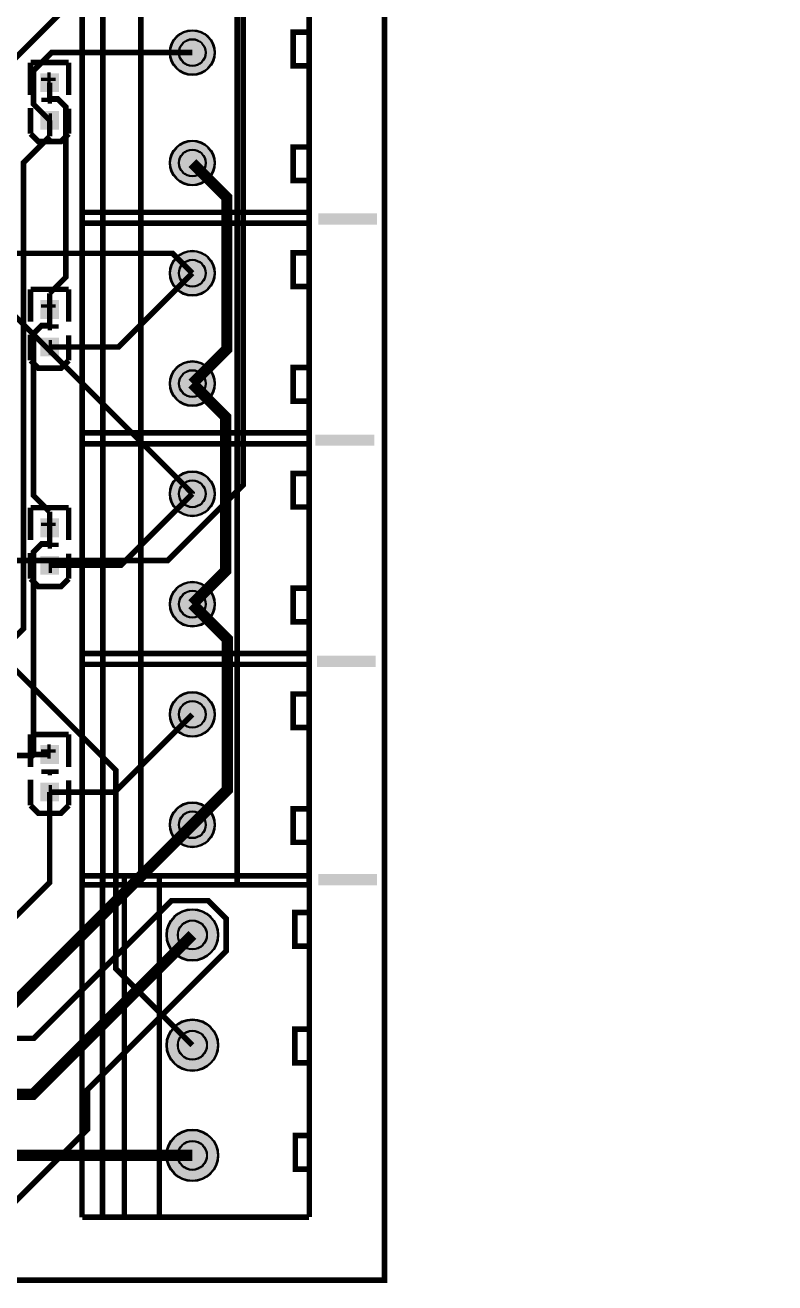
# Model space of a CAD drawing. Extents: x -432 to 3026, y -2850 to 1057.
# Drawn here: x 1686 to 3026, y -2850 to -604 of the extents above; entities that cross this region are included whole.
import ezdxf

# ---------------------------------------------------------------- set-up
doc = ezdxf.new("R2010")
doc.units = 9
for name, color, linetype, true_color in [('BoardOutLine', 7, 'Continuous', 0xff00ff), ('BottomLayer', 7, 'Continuous', 0x0000ff), ('BottomSolderMaskLayer', 7, 'Continuous', 0xaa00ff), ('Document', 7, 'Continuous', 0xffffff), ('Multi-Layer', 7, 'Continuous', 0xc0c0c0), ('TopLayer', 7, 'Continuous', 0xff0000), ('TopPasteMaskLayer', 7, 'Continuous', 0x808080), ('TopSilkLayer', 7, 'Continuous', 0xffcc00), ('TopSolderMaskLayer', 7, 'Continuous', 0x800080)]:
    doc.layers.add(name, color=color, linetype=linetype, true_color=true_color)

msp = doc.modelspace()

# ---------------------------------------------------------------- hatches: boundary and pattern name
at = {"layer": 'BottomSolderMaskLayer'}
for points in [[(1944.63, -652.601999999999, 1), (2025.37, -652.601999999999, 1)], [(1944.63, -849.8020000000033, 1), (2025.37, -849.8020000000033, 1)], [(1944.63, -1046.6619999999966, 1), (2025.37, -1046.6619999999966, 1)], [(1944.63, -1243.862000000001, 1), (2025.37, -1243.862000000001, 1)], [(1944.63, -1440.7119999999995, 1), (2025.37, -1440.7119999999995, 1)], [(1944.63, -1637.9119999999966, 1), (2025.37, -1637.9119999999966, 1)], [(1944.63, -1834.7620000000024, 1), (2025.37, -1834.7620000000024, 1)], [(1944.63, -2031.9619999999995, 1), (2025.37, -2031.9619999999995, 1)], [(1938.7245, -2228.822, 1), (2031.2755, -2228.822, 1)], [(1938.7245, -2425.7220000000016, 1), (2031.2755, -2425.7220000000016, 1)], [(1938.7245, -2622.5220000000045, 1), (2031.2755, -2622.5220000000045, 1)]]:
    msp.add_hatch(color=256, dxfattribs=at).paths.add_polyline_path(points)
at = {"layer": 'Document'}
for points in [[(1726, -714), (1726, -688), (1732, -688), (1732, -714)], [(1740.8329999999987, -703.1670000000013), (1714.8329999999987, -703.1670000000013), (1714.8329999999987, -697.1670000000013), (1740.8329999999987, -697.1670000000013)], [(1728.046000000002, -786.982), (1728.046000000002, -760.982), (1734.046000000002, -760.982), (1734.046000000002, -786.982)], [(1726, -1119), (1726, -1093), (1732, -1093), (1732, -1119)], [(1740.8329999999987, -1108.1670000000013), (1714.8329999999987, -1108.1670000000013), (1714.8329999999987, -1102.1670000000013), (1740.8329999999987, -1102.1670000000013)], [(1728.046000000002, -1191.982), (1728.046000000002, -1165.982), (1734.046000000002, -1165.982), (1734.046000000002, -1191.982)], [(1740.8329999999987, -1498.1670000000013), (1714.8329999999987, -1498.1670000000013), (1714.8329999999987, -1492.1670000000013), (1740.8329999999987, -1492.1670000000013)], [(1726, -1509), (1726, -1483), (1732, -1483), (1732, -1509)], [(1728.046000000002, -1581.9819999999963), (1728.046000000002, -1555.982), (1734.046000000002, -1555.982), (1734.046000000002, -1581.9819999999963)], [(1740.8329999999987, -1903.1670000000013), (1714.8329999999987, -1903.1670000000013), (1714.8329999999987, -1897.1670000000013), (1740.8329999999987, -1897.1670000000013)], [(1726, -1914), (1726, -1888), (1732, -1888), (1732, -1914)], [(1728.046000000002, -1986.9819999999963), (1728.046000000002, -1960.9820000000036), (1734.046000000002, -1960.9820000000036), (1734.046000000002, -1986.9819999999963)]]:
    msp.add_hatch(color=256, dxfattribs=at).paths.add_polyline_path(points)
at = {"layer": 'Multi-Layer'}
for points in [[(1945.63, -652.601999999999, 1), (2024.37, -652.601999999999, 1)], [(1945.63, -849.8020000000033, 1), (2024.37, -849.8020000000033, 1)], [(1945.63, -1046.6619999999966, 1), (2024.37, -1046.6619999999966, 1)], [(1945.63, -1243.862000000001, 1), (2024.37, -1243.862000000001, 1)], [(1945.63, -1440.7119999999995, 1), (2024.37, -1440.7119999999995, 1)], [(1945.63, -1637.9119999999966, 1), (2024.37, -1637.9119999999966, 1)], [(1945.63, -1834.7620000000024, 1), (2024.37, -1834.7620000000024, 1)], [(1945.63, -2031.9619999999995, 1), (2024.37, -2031.9619999999995, 1)], [(1939.7245, -2228.822, 1), (2030.2755, -2228.822, 1)], [(1939.7245, -2425.7220000000016, 1), (2030.2755, -2425.7220000000016, 1)], [(1939.7245, -2622.5220000000045, 1), (2030.2755, -2622.5220000000045, 1)]]:
    msp.add_hatch(color=256, dxfattribs=at).paths.add_polyline_path(points)
at = {"layer": 'TopLayer'}
for points in [[(1745.7480000000069, -722.2479999999996), (1714.2519999999931, -722.2479999999996), (1714.2519999999931, -690.7520000000004), (1745.7480000000069, -690.7520000000004)], [(1745.7480000000069, -789.2479999999996), (1714.2519999999931, -789.2479999999996), (1714.2519999999931, -757.7520000000004), (1745.7480000000069, -757.7520000000004)], [(1745.7480000000069, -1127.2479999999996), (1714.2519999999931, -1127.2479999999996), (1714.2519999999931, -1095.7520000000004), (1745.7480000000069, -1095.7520000000004)], [(1745.7480000000069, -1194.2479999999996), (1714.2519999999931, -1194.2479999999996), (1714.2519999999931, -1162.7520000000004), (1745.7480000000069, -1162.7520000000004)], [(1745.7480000000069, -1517.2479999999996), (1714.2519999999931, -1517.2479999999996), (1714.2519999999931, -1485.7520000000004), (1745.7480000000069, -1485.7520000000004)], [(1745.7480000000069, -1584.2479999999996), (1714.2519999999931, -1584.2479999999996), (1714.2519999999931, -1552.7520000000004), (1745.7480000000069, -1552.7520000000004)], [(1745.7480000000069, -1922.2479999999996), (1714.2519999999931, -1922.2479999999996), (1714.2519999999931, -1890.7520000000004), (1745.7480000000069, -1890.7520000000004)], [(1745.7480000000069, -1989.2479999999996), (1714.2519999999931, -1989.2479999999996), (1714.2519999999931, -1957.7520000000004), (1745.7480000000069, -1957.7520000000004)]]:
    msp.add_hatch(color=256, dxfattribs=at).paths.add_polyline_path(points)
at = {"layer": 'TopPasteMaskLayer'}
for points in [[(1745.7480000000069, -722.2479999999996), (1714.2519999999931, -722.2479999999996), (1714.2519999999931, -690.7520000000004), (1745.7480000000069, -690.7520000000004)], [(1745.7480000000069, -789.2479999999996), (1714.2519999999931, -789.2479999999996), (1714.2519999999931, -757.7520000000004), (1745.7480000000069, -757.7520000000004)], [(1745.7480000000069, -1127.2479999999996), (1714.2519999999931, -1127.2479999999996), (1714.2519999999931, -1095.7520000000004), (1745.7480000000069, -1095.7520000000004)], [(1745.7480000000069, -1194.2479999999996), (1714.2519999999931, -1194.2479999999996), (1714.2519999999931, -1162.7520000000004), (1745.7480000000069, -1162.7520000000004)], [(1745.7480000000069, -1517.2479999999996), (1714.2519999999931, -1517.2479999999996), (1714.2519999999931, -1485.7520000000004), (1745.7480000000069, -1485.7520000000004)], [(1745.7480000000069, -1584.2479999999996), (1714.2519999999931, -1584.2479999999996), (1714.2519999999931, -1552.7520000000004), (1745.7480000000069, -1552.7520000000004)], [(1745.7480000000069, -1922.2479999999996), (1714.2519999999931, -1922.2479999999996), (1714.2519999999931, -1890.7520000000004), (1745.7480000000069, -1890.7520000000004)], [(1745.7480000000069, -1989.2479999999996), (1714.2519999999931, -1989.2479999999996), (1714.2519999999931, -1957.7520000000004), (1745.7480000000069, -1957.7520000000004)]]:
    msp.add_hatch(color=256, dxfattribs=at).paths.add_polyline_path(points)
at = {"layer": 'TopSilkLayer'}
for points in [[(2210, -940.0020000000004), (2315, -940.0020000000004), (2315, -960.0020000000004), (2210, -960.0020000000004), (2210, -940.0020000000004)], [(2205, -1335.0020000000004), (2310, -1335.0020000000004), (2310, -1355.0020000000004), (2205, -1355.0020000000004), (2205, -1335.0020000000004)], [(2207.5, -1730.0020000000004), (2312.5, -1730.0020000000004), (2312.5, -1750.0020000000004), (2207.5, -1750.0020000000004), (2207.5, -1730.0020000000004)], [(2210, -2120.0020000000004), (2315, -2120.0020000000004), (2315, -2140.0020000000004), (2210, -2140.0020000000004), (2210, -2120.0020000000004)]]:
    msp.add_hatch(color=256, dxfattribs=at).paths.add_polyline_path(points)
at = {"layer": 'TopSolderMaskLayer'}
for points in [[(1944.63, -652.601999999999, 1), (2025.37, -652.601999999999, 1)], [(1746.7480000000069, -723.2478729997456), (1713.2519999999931, -723.2478729997456), (1713.2519999999931, -689.7518729997464), (1746.7480000000069, -689.7518729997464)], [(1746.7480000000069, -790.2478729997456), (1713.2519999999931, -790.2478729997456), (1713.2519999999931, -756.75187299975), (1746.7480000000069, -756.75187299975)], [(1944.63, -849.8020000000033, 1), (2025.37, -849.8020000000033, 1)], [(1944.63, -1046.6619999999966, 1), (2025.37, -1046.6619999999966, 1)], [(1746.7480000000069, -1128.2478729997456), (1713.2519999999931, -1128.2478729997456), (1713.2519999999931, -1094.7518729997464), (1746.7480000000069, -1094.7518729997464)], [(1746.7480000000069, -1195.2478729997456), (1713.2519999999931, -1195.2478729997456), (1713.2519999999931, -1161.75187299975), (1746.7480000000069, -1161.75187299975)], [(1944.63, -1243.862000000001, 1), (2025.37, -1243.862000000001, 1)], [(1944.63, -1440.7119999999995, 1), (2025.37, -1440.7119999999995, 1)], [(1746.7480000000069, -1518.2478729997456), (1713.2519999999931, -1518.2478729997456), (1713.2519999999931, -1484.7518729997464), (1746.7480000000069, -1484.7518729997464)], [(1746.7480000000069, -1585.2478729997456), (1713.2519999999931, -1585.2478729997456), (1713.2519999999931, -1551.75187299975), (1746.7480000000069, -1551.75187299975)], [(1944.63, -1637.9119999999966, 1), (2025.37, -1637.9119999999966, 1)], [(1944.63, -1834.7620000000024, 1), (2025.37, -1834.7620000000024, 1)], [(1746.7480000000069, -1923.2478729997456), (1713.2519999999931, -1923.2478729997456), (1713.2519999999931, -1889.7518729997464), (1746.7480000000069, -1889.7518729997464)], [(1746.7480000000069, -1990.2478729997456), (1713.2519999999931, -1990.2478729997456), (1713.2519999999931, -1956.7518729997464), (1746.7480000000069, -1956.7518729997464)], [(1944.63, -2031.9619999999995, 1), (2025.37, -2031.9619999999995, 1)], [(1938.7245, -2228.822, 1), (2031.2755, -2228.822, 1)], [(1938.7245, -2425.7220000000016, 1), (2031.2755, -2425.7220000000016, 1)], [(1938.7245, -2622.5220000000045, 1), (2031.2755, -2622.5220000000045, 1)]]:
    msp.add_hatch(color=256, dxfattribs=at).paths.add_polyline_path(points)

# ---------------------------------------------------------------- linework, layer by layer
at = {"layer": 'BoardOutLine', "const_width": 10}
msp.add_lwpolyline([(-427.40200000000186, -2845.2360000000044), (2328.504000000001, -2845.2360000000044), (2328.504000000001, 1052.4020000000019)], dxfattribs=at)
at = {"layer": 'BottomLayer'}
for points, const_width in [([(1604.9979999999923, -1560.0020000000004), (1940.658000000003, -1560.0020000000004), (2075.658000000003, -1425.0020000000004), (2075.658000000003, 910.3979999999974), (2008.7679999999964, 977.2880000000005), (1438.127999999997, 977.2880000000005), (1100.3179999999993, 639.4779999999955), (708.8179999999993, 639.4779999999955), (653.2980000000025, 694.9979999999996)], 10), ([(1984.9979999999923, -1046.6619999999966), (1949.4980000000069, -1011.1620000000003), (992.2479999999996, -1011.1620000000003), (830.5580000000045, -1172.851999999999), (617.8480000000054, -1172.851999999999), (604.9979999999923, -1160.0020000000004)], 10), ([(1604.9979999999923, -1060.0020000000004), (1984.9979999999923, -1440.0020000000004), (1984.9979999999923, -1440.7119999999995)], 10), ([(1984.9979999999923, -2425.7220000000016), (1848.4180000000051, -2289.142), (1848.4180000000051, -1934.612000000001), (1623.8079999999973, -1710.0020000000004), (1550.3880000000063, -1710.0020000000004), (1385.2980000000025, -1544.9120000000003), (620.0879999999961, -1544.9120000000003), (604.9979999999923, -1560.0020000000004)], 10), ([(1984.9979999999923, -2622.5220000000045), (1549.0880000000034, -2622.5220000000045)], 20)]:
    msp.add_lwpolyline(points, dxfattribs=dict(at, const_width=const_width))
at = {"layer": 'BottomSolderMaskLayer'}
for centre, radius in [((1985, -652.601999999999), 40.37), ((1985, -652.5999999999985), 24.219949199898398), ((1985, -849.8020000000033), 40.37), ((1985, -849.8000000000029), 24.219949199898398), ((1985, -1046.6619999999966), 40.37), ((1985, -1046.6599999999999), 24.219949199898398), ((1985, -1243.862000000001), 40.37), ((1985, -1243.8600000000006), 24.219949199898398), ((1985, -1440.7119999999995), 40.37), ((1985, -1440.7099999999991), 24.219949199898398), ((1985, -1637.9119999999966), 40.37), ((1985, -1637.9099999999962), 24.219949199898398), ((1985, -1834.7620000000024), 40.37), ((1985, -1834.760000000002), 24.219949199898398), ((1985, -2031.9619999999995), 40.37), ((1985, -2031.9599999999991), 24.219949199898398), ((1985, -2228.822), 46.275499999999994), ((1985, -2228.8199999999997), 26.156228434804696), ((1985, -2425.7220000000016), 46.275499999999994), ((1985, -2425.720000000001), 26.156228434804696), ((1985, -2622.5220000000045), 46.275499999999994), ((1985, -2622.520000000004), 26.156228434804696)]:
    msp.add_circle(centre, radius, dxfattribs=at)
at = {"layer": 'Multi-Layer'}
for centre, radius in [((1985, -652.601999999999), 39.37), ((1985, -652.5999999999985), 23.62), ((1985, -849.8020000000033), 39.37), ((1985, -849.8000000000029), 23.62), ((1985, -1046.6619999999966), 39.37), ((1985, -1046.6599999999999), 23.62), ((1985, -1243.862000000001), 39.37), ((1985, -1243.8600000000006), 23.62), ((1985, -1440.7119999999995), 39.37), ((1985, -1440.7099999999991), 23.62), ((1985, -1637.9119999999966), 39.37), ((1985, -1637.9099999999962), 23.62), ((1985, -1834.7620000000024), 39.37), ((1985, -1834.760000000002), 23.62), ((1985, -2031.9619999999995), 39.37), ((1985, -2031.9599999999991), 23.62), ((1985, -2228.822), 45.275499999999994), ((1985, -2228.8199999999997), 25.591), ((1985, -2425.7220000000016), 45.275499999999994), ((1985, -2425.720000000001), 25.591), ((1985, -2622.5220000000045), 45.275499999999994), ((1985, -2622.520000000004), 25.591)]:
    msp.add_circle(centre, radius, dxfattribs=at)
at = {"layer": 'TopLayer'}
for points, const_width in [([(1638.5979999999981, 694.9979999999996), (1696.607999999993, 694.9979999999996), (2040.2279999999955, 351.377999999997), (2040.2279999999955, -291.0520000000033), (1658.4579999999987, -672.8220000000001), (1658.4579999999987, -1106.5420000000013), (1604.9979999999923, -1160.0020000000004)], 10), ([(1729.9979999999923, -773.5020000000004), (1701.1679999999978, -744.6720000000023), (1701.1679999999978, -685.0520000000033), (1733.617999999995, -652.601999999999), (1984.9979999999923, -652.601999999999)], 10), ([(1729.9979999999923, -706.5020000000004), (1729.9979999999923, -735.3220000000001)], 10), ([(1729.9979999999923, -1082.6820000000007), (1758.8179999999993, -1053.862000000001), (1758.8179999999993, -749.7219999999979), (1744.4179999999978, -735.3220000000001), (1729.9979999999923, -735.3220000000001)], 10), ([(1729.9979999999923, -773.5020000000004), (1729.9979999999923, -802.3220000000001)], 10), ([(1729.9979999999923, -802.3220000000001), (1683.077999999994, -849.242000000002), (1683.077999999994, -1681.9219999999987), (1604.9979999999923, -1760.0020000000004)], 10), ([(1984.9979999999923, -1243.862000000001), (2046.607999999993, -1182.2520000000004), (2046.607999999993, -911.4120000000039), (1984.9979999999923, -849.8020000000033)], 20), ([(1729.9979999999923, -1178.5020000000004), (1853.158000000003, -1178.5020000000004), (1984.9979999999923, -1046.6619999999966)], 10), ([(1729.9979999999923, -1111.5020000000004), (1729.9979999999923, -1082.6820000000007)], 10), ([(1729.9979999999923, -1111.5020000000004), (1729.9979999999923, -1140.3220000000001)], 10), ([(1729.9979999999923, -1472.6820000000007), (1701.1779999999999, -1443.862000000001), (1701.1779999999999, -1154.721999999998), (1715.577999999994, -1140.3220000000001), (1729.9979999999923, -1140.3220000000001)], 10), ([(1984.9979999999923, -1637.9119999999966), (2044.387999999999, -1578.5219999999972), (2044.387999999999, -1303.2520000000004), (1984.9979999999923, -1243.862000000001)], 20), ([(1729.9979999999923, -1568.5020000000004), (1857.2079999999987, -1568.5020000000004), (1984.9979999999923, -1440.7119999999995)], 10), ([(1729.9979999999923, -1501.5020000000004), (1729.9979999999923, -1472.6820000000007)], 10), ([(1729.9979999999923, -1501.5020000000004), (1729.9979999999923, -1530.3220000000001)], 10), ([(1701.1779999999999, -1906.5020000000004), (1701.1779999999999, -1544.732), (1715.587999999996, -1530.3220000000001), (1729.9979999999923, -1530.3220000000001)], 10), ([(1984.9979999999923, -2031.9619999999995), (2047.5080000000016, -1969.4519999999975), (2047.5080000000016, -1700.4219999999987), (1984.9979999999923, -1637.9119999999966)], 20), ([(1729.9979999999923, -1973.5020000000004), (1846.2580000000016, -1973.5020000000004), (1984.9979999999923, -1834.7620000000024)], 10), ([(1354.0279999999984, -2007.0319999999992), (1452.8080000000045, -1908.2520000000004), (1699.4279999999999, -1908.2520000000004), (1701.1779999999999, -1906.5020000000004)], 10), ([(1729.9979999999923, -1906.5020000000004), (1701.1779999999999, -1906.5020000000004)], 10), ([(1729.9979999999923, -1973.5020000000004), (1729.9979999999923, -2135.0020000000004), (1604.9979999999923, -2260.0020000000004)], 10), ([(1604.9979999999923, -2360.0020000000004), (1656.958000000006, -2360.0020000000004), (1984.9979999999923, -2031.9619999999995)], 20), ([(169.99799999999232, -2516.5020000000004), (478.1880000000019, -2516.5020000000004), (740.708000000006, -2779.0220000000045), (1594.5380000000005, -2779.0220000000045), (1797.8179999999993, -2575.7420000000056), (1797.8179999999993, -2504.862000000001), (2045.658000000003, -2257.021999999997), (2045.658000000003, -2200.0420000000013), (2013.148000000001, -2167.5319999999992), (1947.5280000000057, -2167.5319999999992), (1701.607999999993, -2413.4519999999975), (1584.9880000000048, -2413.4519999999975), (1551.5380000000005, -2380.0020000000004), (1551.5380000000005, -2113.4619999999995), (1604.9979999999923, -2060.0020000000004)], 10), ([(1236.387999999999, -2188.5420000000013), (1561.3280000000013, -2513.4820000000036), (1700.3380000000034, -2513.4820000000036), (1984.9979999999923, -2228.822)], 20)]:
    msp.add_lwpolyline(points, dxfattribs=dict(at, const_width=const_width))
at = {"layer": 'TopSilkLayer'}
for points, const_width in [([(1788.1399999999994, -957.2900000000009), (1788.1399999999994, -543.9100000000035)], 10), ([(1892.8700000000026, -957.2900000000009), (1892.8700000000026, -543.9100000000035)], 10), ([(2193.6600000000035, -957.2900000000009), (2193.6600000000035, -543.9100000000035)], 10), ([(1825, -957.8899999999994), (1825, -544.510000000002)], 10), ([(2065, -957.8899999999994), (2065, -544.510000000002)], 10), ([(2190, -676.2000000000007), (2165, -676.2000000000007), (2165, -616.2000000000007), (2190, -616.2000000000007)], 10), ([(1764, -670.5), (1696, -670.5)], 10), ([(1696, -670.5), (1696, -728.5)], 10), ([(1764, -670.5), (1764, -728.5)], 10), ([(1746, -737), (1715, -737)], 7.992), ([(1730.3129999999946, -737), (1730.3129999999946, -743.9039999999986)], 7.992), ([(1696, -751.5), (1696, -797.5)], 10), ([(1764, -752.5), (1764, -797.5)], 10), ([(1764, -797.5), (1750, -811.5), (1710, -811.5), (1696, -797.5)], 10), ([(2190, -881.2000000000007), (2165, -881.2000000000007), (2165, -821.2000000000007), (2190, -821.2000000000007)], 10), ([(1788.1399999999994, -1351.3499999999985), (1788.1399999999994, -937.9700000000012)], 10), ([(1788.1399999999994, -937.9700000000012), (2193.6600000000035, -937.9700000000012)], 10), ([(1825, -1351.949999999997), (1825, -938.5699999999997)], 10), ([(1892.8700000000026, -1351.3499999999985), (1892.8700000000026, -937.9700000000012)], 10), ([(2065, -1351.949999999997), (2065, -938.5699999999997)], 10), ([(2193.6600000000035, -1351.3499999999985), (2193.6600000000035, -937.9700000000012)], 10), ([(1788.1399999999994, -957.2900000000009), (2193.6600000000035, -957.2900000000009)], 10), ([(2190, -1070.260000000002), (2165, -1070.260000000002), (2165, -1010.260000000002), (2190, -1010.260000000002)], 10), ([(1764, -1075.5), (1696, -1075.5)], 10), ([(1696, -1075.5), (1696, -1133.5)], 10), ([(1764, -1075.5), (1764, -1133.5)], 10), ([(1746, -1142), (1715, -1142)], 7.992), ([(1730.3129999999946, -1142), (1730.3129999999946, -1148.9039999999986)], 7.992), ([(1696, -1156.5), (1696, -1202.5)], 10), ([(1764, -1157.5), (1764, -1202.5)], 10), ([(1764, -1202.5), (1750, -1216.5), (1710, -1216.5), (1696, -1202.5)], 10), ([(2190, -1275.260000000002), (2165, -1275.260000000002), (2165, -1215.260000000002), (2190, -1215.260000000002)], 10), ([(1788.1399999999994, -1745.4000000000015), (1788.1399999999994, -1332.0200000000004)], 10), ([(1788.1399999999994, -1332.0200000000004), (2193.6600000000035, -1332.0200000000004)], 10), ([(1788.1399999999994, -1351.3499999999985), (2193.6600000000035, -1351.3499999999985)], 10), ([(1825, -1746), (1825, -1332.619999999999)], 10), ([(1892.8700000000026, -1745.4000000000015), (1892.8700000000026, -1332.0200000000004)], 10), ([(2065, -1746), (2065, -1332.619999999999)], 10), ([(2193.6600000000035, -1745.4000000000015), (2193.6600000000035, -1332.0200000000004)], 10), ([(2190, -1464.3100000000013), (2165, -1464.3100000000013), (2165, -1404.3100000000013), (2190, -1404.3100000000013)], 10), ([(1764, -1465.5), (1696, -1465.5)], 10), ([(1696, -1465.5), (1696, -1523.5)], 10), ([(1764, -1465.5), (1764, -1523.5)], 10), ([(1696, -1546.5), (1696, -1592.5)], 10), ([(1746, -1532), (1715, -1532)], 7.992), ([(1730.3129999999946, -1532), (1730.3129999999946, -1538.9039999999986)], 7.992), ([(1764, -1547.5), (1764, -1592.5)], 10), ([(1764, -1592.5), (1750, -1606.5), (1710, -1606.5), (1696, -1592.5)], 10), ([(2190, -1669.310000000005), (2165, -1669.310000000005), (2165, -1609.310000000005), (2190, -1609.310000000005)], 10), ([(1788.1399999999994, -2139.449999999997), (1788.1399999999994, -1726.0699999999997)], 10), ([(1788.1399999999994, -1726.0699999999997), (2193.6600000000035, -1726.0699999999997)], 10), ([(1825, -2140.0499999999956), (1825, -1726.6699999999983)], 10), ([(1892.8700000000026, -2139.449999999997), (1892.8700000000026, -1726.0699999999997)], 10), ([(2065, -2140.0499999999956), (2065, -1726.6699999999983)], 10), ([(2193.6600000000035, -2139.449999999997), (2193.6600000000035, -1726.0699999999997)], 10), ([(1788.1399999999994, -1745.4000000000015), (2193.6600000000035, -1745.4000000000015)], 10), ([(2190, -1858.3600000000006), (2165, -1858.3600000000006), (2165, -1798.3600000000006), (2190, -1798.3600000000006)], 10), ([(1764, -1870.5), (1696, -1870.5)], 10), ([(1696, -1870.5), (1696, -1928.5)], 10), ([(1764, -1870.5), (1764, -1928.5)], 10), ([(1696, -1951.5), (1696, -1997.5)], 10), ([(1746, -1937), (1715, -1937)], 7.992), ([(1730.3129999999946, -1937), (1730.3129999999946, -1943.9040000000023)], 7.992), ([(1764, -1952.5), (1764, -1997.5)], 10), ([(1764, -1997.5), (1750, -2011.5), (1710, -2011.5), (1696, -1997.5)], 10), ([(2190, -2063.3600000000006), (2165, -2063.3600000000006), (2165, -2003.3600000000006), (2190, -2003.3600000000006)], 10), ([(1787.7599999999948, -2733.209999999999), (1787.7599999999948, -2122.959999999999)], 10), ([(1788.5299999999988, -2122.959999999999), (2194.0499999999956, -2122.959999999999)], 10), ([(1824.520000000004, -2736.6949999999997), (1824.520000000004, -2126.4449999999997)], 10), ([(1863.4599999999919, -2736.010000000002), (1863.4599999999919, -2125.760000000002)], 10), ([(1926, -2731.9749999999985), (1926, -2121.7249999999985)], 10), ([(2194.0499999999956, -2732.4100000000035), (2194.0499999999956, -2122.1600000000035)], 10), ([(1788.1399999999994, -2139.449999999997), (2193.6600000000035, -2139.449999999997)], 10), ([(2189.1600000000035, -2248.6699999999983), (2167.9000000000015, -2248.6699999999983), (2167.9000000000015, -2188.4400000000023), (2189.1600000000035, -2188.4400000000023)], 10), ([(2189.1600000000035, -2457.4300000000003), (2167.9000000000015, -2457.4300000000003), (2167.9000000000015, -2397.199999999997), (2189.1600000000035, -2397.199999999997)], 10), ([(2190.3399999999965, -2647.1200000000026), (2169.0800000000017, -2647.1200000000026), (2169.0800000000017, -2586.8899999999994), (2190.3399999999965, -2586.8899999999994)], 10), ([(1788.1399999999994, -2732.810000000005), (2193.6600000000035, -2732.810000000005)], 10)]:
    msp.add_lwpolyline(points, dxfattribs=dict(at, const_width=const_width))
at = {"layer": 'TopSolderMaskLayer'}
for centre, radius in [((1985, -652.601999999999), 40.37), ((1985, -652.5999999999985), 24.219949199898398), ((1985, -849.8020000000033), 40.37), ((1985, -849.8000000000029), 24.219949199898398), ((1985, -1046.6619999999966), 40.37), ((1985, -1046.6599999999999), 24.219949199898398), ((1985, -1243.862000000001), 40.37), ((1985, -1243.8600000000006), 24.219949199898398), ((1985, -1440.7119999999995), 40.37), ((1985, -1440.7099999999991), 24.219949199898398), ((1985, -1637.9119999999966), 40.37), ((1985, -1637.9099999999962), 24.219949199898398), ((1985, -1834.7620000000024), 40.37), ((1985, -1834.760000000002), 24.219949199898398), ((1985, -2031.9619999999995), 40.37), ((1985, -2031.9599999999991), 24.219949199898398), ((1985, -2228.822), 46.275499999999994), ((1985, -2228.8199999999997), 26.156228434804696), ((1985, -2425.7220000000016), 46.275499999999994), ((1985, -2425.720000000001), 26.156228434804696), ((1985, -2622.5220000000045), 46.275499999999994), ((1985, -2622.520000000004), 26.156228434804696)]:
    msp.add_circle(centre, radius, dxfattribs=at)

doc.saveas('drawing.dxf')
